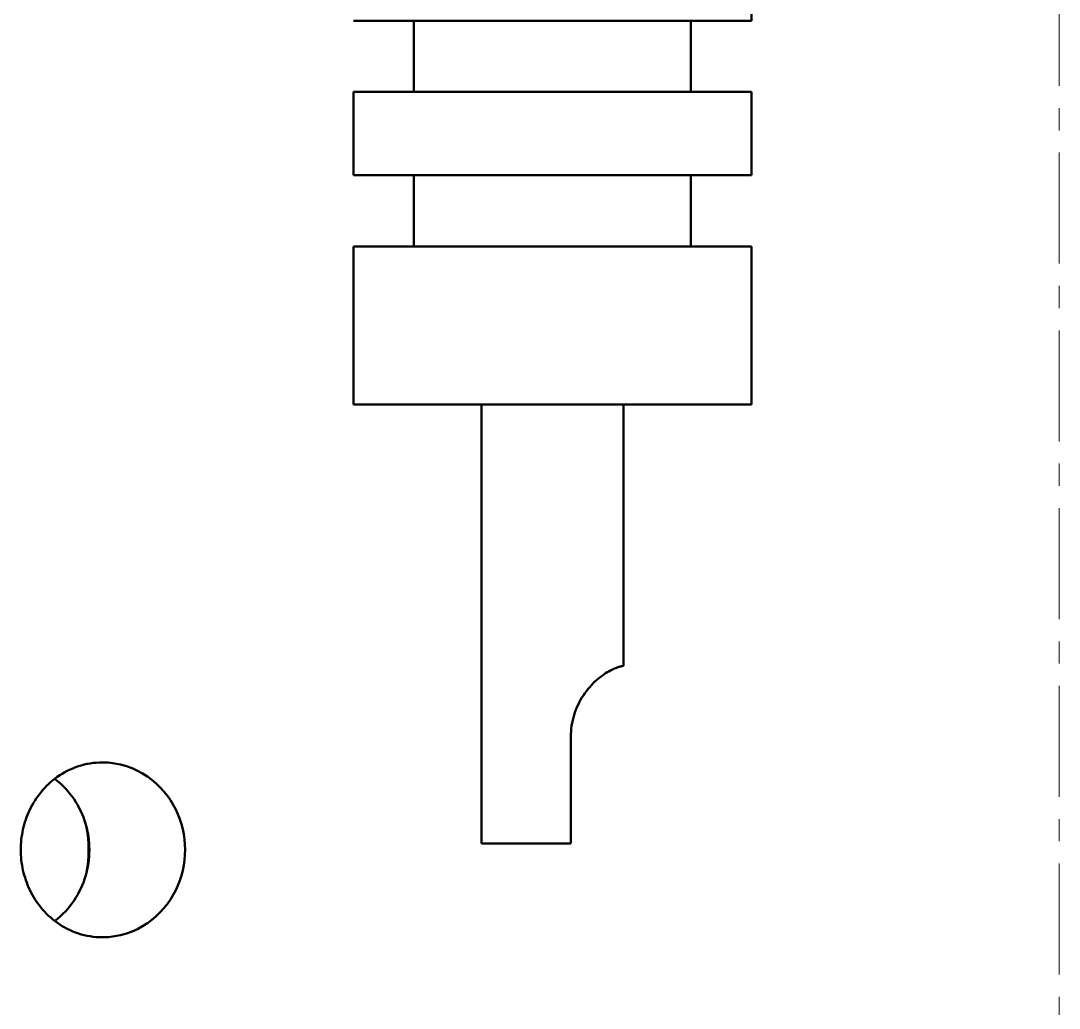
# Model space of a CAD drawing. Header units: millimetres. Extents: x 2 to 418, y 2 to 295.
# Drawn here: x 80.15 to 95, y 199.54 to 213.65 of the extents above; entities that cross this region are included whole.
import ezdxf

# ---------------------------------------------------------------- set-up
doc = ezdxf.new("R2010")
doc.units = ezdxf.units.MM
doc.linetypes.add('CENTER2', pattern=[2.541, 1.587, -0.318, 0.318, -0.318])
doc.layers.add('MITTELLINIE', color=7, linetype='CENTER2', lineweight=18)
doc.layers.add('SICHTKANTE', color=7, linetype='Continuous', lineweight=50)

msp = doc.modelspace()

# ---------------------------------------------------------------- linework, layer by layer
at = {"layer": 'MITTELLINIE'}
msp.add_line((95, 106), (95, 252), dxfattribs=at)
at = {"layer": 'SICHTKANTE'}
for p, q in [((90.598, 213.652), (90.598, 214.846)), ((85.772, 212.636), (85.772, 213.652)), ((89.734, 212.636), (89.734, 213.652)), ((84.908, 211.443), (84.908, 212.636)), ((90.598, 211.443), (90.598, 212.636)), ((85.772, 210.427), (85.772, 211.443)), ((89.734, 210.427), (89.734, 211.443)), ((84.908, 208.166), (84.908, 210.427)), ((90.598, 208.166), (90.598, 210.427)), ((86.737, 201.892), (86.737, 208.166)), ((88.769, 204.432), (88.769, 208.166)), ((88.016, 203.416), (88.016, 201.892))]:
    msp.add_line(p, q, dxfattribs=at)
for points in [[(84.908, 213.652), (84.91, 213.652), (84.917, 213.652), (84.927, 213.652), (84.941, 213.652), (84.96, 213.652), (84.983, 213.652), (85.009, 213.652), (85.04, 213.652), (85.075, 213.652), (85.113, 213.652), (85.155, 213.652), (85.202, 213.652), (85.252, 213.652), (85.305, 213.652), (85.362, 213.652), (85.423, 213.652), (85.487, 213.652), (85.554, 213.652), (85.624, 213.652), (85.698, 213.652), (85.775, 213.652), (85.854, 213.652), (85.936, 213.652), (86.021, 213.652), (86.109, 213.652), (86.198, 213.652), (86.291, 213.652), (86.385, 213.652), (86.481, 213.652), (86.579, 213.652), (86.679, 213.652), (86.78, 213.652), (86.883, 213.652), (86.987, 213.652), (87.092, 213.652), (87.198, 213.652), (87.305, 213.652), (87.413, 213.652), (87.521, 213.652), (87.629, 213.652), (87.738, 213.652), (87.846, 213.652), (87.955, 213.652), (88.063, 213.652), (88.17, 213.652), (88.278, 213.652), (88.384, 213.652), (88.489, 213.652)], [(88.489, 213.652), (88.564, 213.652), (88.638, 213.652), (88.711, 213.652), (88.784, 213.652), (88.856, 213.652), (88.927, 213.652), (88.997, 213.652), (89.067, 213.652), (89.135, 213.652), (89.202, 213.652), (89.268, 213.652), (89.334, 213.652), (89.397, 213.652), (89.46, 213.652), (89.522, 213.652), (89.582, 213.652), (89.64, 213.652), (89.698, 213.652), (89.754, 213.652), (89.808, 213.652), (89.861, 213.652), (89.912, 213.652), (89.962, 213.652), (90.01, 213.652), (90.056, 213.652), (90.101, 213.652), (90.144, 213.652), (90.185, 213.652), (90.224, 213.652), (90.262, 213.652), (90.298, 213.652), (90.331, 213.652), (90.363, 213.652), (90.393, 213.652), (90.421, 213.652), (90.447, 213.652), (90.471, 213.652), (90.493, 213.652), (90.513, 213.652), (90.53, 213.652), (90.546, 213.652), (90.56, 213.652), (90.571, 213.652), (90.581, 213.652), (90.588, 213.652), (90.594, 213.652), (90.597, 213.652), (90.598, 213.652)], [(85.772, 212.636), (85.738, 212.636), (85.705, 212.636), (85.672, 212.636), (85.64, 212.636), (85.609, 212.636), (85.578, 212.636), (85.548, 212.636), (85.518, 212.636), (85.489, 212.636), (85.461, 212.636), (85.433, 212.636), (85.406, 212.636), (85.379, 212.636), (85.353, 212.636), (85.328, 212.636), (85.304, 212.636), (85.28, 212.636), (85.257, 212.636), (85.234, 212.636), (85.213, 212.636), (85.192, 212.636), (85.171, 212.636), (85.152, 212.636), (85.133, 212.636), (85.115, 212.636), (85.098, 212.636), (85.081, 212.636), (85.065, 212.636), (85.05, 212.636), (85.035, 212.636), (85.022, 212.636), (85.009, 212.636), (84.997, 212.636), (84.985, 212.636), (84.975, 212.636), (84.965, 212.636), (84.956, 212.636), (84.948, 212.636), (84.94, 212.636), (84.934, 212.636), (84.928, 212.636), (84.922, 212.636), (84.918, 212.636), (84.915, 212.636), (84.912, 212.636), (84.91, 212.636), (84.909, 212.636), (84.908, 212.636)], [(84.908, 212.636), (84.91, 212.636), (84.917, 212.636), (84.927, 212.636), (84.941, 212.636), (84.96, 212.636), (84.983, 212.636), (85.009, 212.636), (85.04, 212.636), (85.075, 212.636), (85.113, 212.636), (85.155, 212.636), (85.202, 212.636), (85.252, 212.636), (85.305, 212.636), (85.362, 212.636), (85.423, 212.636), (85.487, 212.636), (85.554, 212.636), (85.624, 212.636), (85.698, 212.636), (85.775, 212.636), (85.854, 212.636), (85.936, 212.636), (86.021, 212.636), (86.109, 212.636), (86.198, 212.636), (86.291, 212.636), (86.385, 212.636), (86.481, 212.636), (86.579, 212.636), (86.679, 212.636), (86.78, 212.636), (86.883, 212.636), (86.987, 212.636), (87.092, 212.636), (87.198, 212.636), (87.305, 212.636), (87.413, 212.636), (87.521, 212.636), (87.629, 212.636), (87.738, 212.636), (87.846, 212.636), (87.955, 212.636), (88.063, 212.636), (88.17, 212.636), (88.278, 212.636), (88.384, 212.636), (88.489, 212.636)], [(85.772, 212.636), (85.773, 212.636), (85.778, 212.636), (85.785, 212.636), (85.795, 212.636), (85.808, 212.636), (85.824, 212.636), (85.842, 212.636), (85.864, 212.636), (85.888, 212.636), (85.915, 212.636), (85.944, 212.636), (85.976, 212.636), (86.011, 212.636), (86.048, 212.636), (86.088, 212.636), (86.13, 212.636), (86.175, 212.636), (86.222, 212.636), (86.271, 212.636), (86.322, 212.636), (86.375, 212.636), (86.431, 212.636), (86.488, 212.636), (86.547, 212.636), (86.608, 212.636), (86.67, 212.636), (86.735, 212.636), (86.8, 212.636), (86.867, 212.636), (86.935, 212.636), (87.005, 212.636), (87.075, 212.636), (87.147, 212.636), (87.219, 212.636), (87.293, 212.636), (87.367, 212.636), (87.441, 212.636), (87.516, 212.636), (87.591, 212.636), (87.667, 212.636), (87.742, 212.636), (87.818, 212.636), (87.893, 212.636), (87.969, 212.636), (88.044, 212.636), (88.118, 212.636), (88.192, 212.636), (88.266, 212.636)], [(88.266, 212.636), (88.318, 212.636), (88.369, 212.636), (88.421, 212.636), (88.471, 212.636), (88.521, 212.636), (88.571, 212.636), (88.62, 212.636), (88.668, 212.636), (88.715, 212.636), (88.762, 212.636), (88.808, 212.636), (88.854, 212.636), (88.898, 212.636), (88.942, 212.636), (88.985, 212.636), (89.027, 212.636), (89.067, 212.636), (89.107, 212.636), (89.146, 212.636), (89.184, 212.636), (89.221, 212.636), (89.257, 212.636), (89.291, 212.636), (89.325, 212.636), (89.357, 212.636), (89.388, 212.636), (89.418, 212.636), (89.447, 212.636), (89.474, 212.636), (89.5, 212.636), (89.525, 212.636), (89.549, 212.636), (89.571, 212.636), (89.592, 212.636), (89.611, 212.636), (89.629, 212.636), (89.646, 212.636), (89.661, 212.636), (89.675, 212.636), (89.687, 212.636), (89.698, 212.636), (89.708, 212.636), (89.716, 212.636), (89.722, 212.636), (89.728, 212.636), (89.731, 212.636), (89.734, 212.636), (89.734, 212.636)], [(88.489, 212.636), (88.564, 212.636), (88.638, 212.636), (88.711, 212.636), (88.784, 212.636), (88.856, 212.636), (88.927, 212.636), (88.997, 212.636), (89.067, 212.636), (89.135, 212.636), (89.202, 212.636), (89.268, 212.636), (89.334, 212.636), (89.397, 212.636), (89.46, 212.636), (89.522, 212.636), (89.582, 212.636), (89.64, 212.636), (89.698, 212.636), (89.754, 212.636), (89.808, 212.636), (89.861, 212.636), (89.912, 212.636), (89.962, 212.636), (90.01, 212.636), (90.056, 212.636), (90.101, 212.636), (90.144, 212.636), (90.185, 212.636), (90.224, 212.636), (90.262, 212.636), (90.298, 212.636), (90.331, 212.636), (90.363, 212.636), (90.393, 212.636), (90.421, 212.636), (90.447, 212.636), (90.471, 212.636), (90.493, 212.636), (90.513, 212.636), (90.53, 212.636), (90.546, 212.636), (90.56, 212.636), (90.571, 212.636), (90.581, 212.636), (90.588, 212.636), (90.594, 212.636), (90.597, 212.636), (90.598, 212.636)], [(90.598, 212.636), (90.597, 212.636), (90.596, 212.636), (90.594, 212.636), (90.592, 212.636), (90.588, 212.636), (90.584, 212.636), (90.579, 212.636), (90.573, 212.636), (90.566, 212.636), (90.558, 212.636), (90.55, 212.636), (90.541, 212.636), (90.531, 212.636), (90.521, 212.636), (90.509, 212.636), (90.497, 212.636), (90.484, 212.636), (90.471, 212.636), (90.456, 212.636), (90.441, 212.636), (90.425, 212.636), (90.409, 212.636), (90.391, 212.636), (90.373, 212.636), (90.354, 212.636), (90.335, 212.636), (90.314, 212.636), (90.293, 212.636), (90.272, 212.636), (90.249, 212.636), (90.226, 212.636), (90.202, 212.636), (90.178, 212.636), (90.153, 212.636), (90.127, 212.636), (90.101, 212.636), (90.073, 212.636), (90.046, 212.636), (90.017, 212.636), (89.988, 212.636), (89.959, 212.636), (89.928, 212.636), (89.897, 212.636), (89.866, 212.636), (89.834, 212.636), (89.801, 212.636), (89.768, 212.636), (89.734, 212.636)], [(84.908, 211.443), (84.91, 211.443), (84.917, 211.443), (84.927, 211.443), (84.941, 211.443), (84.96, 211.443), (84.983, 211.443), (85.009, 211.443), (85.04, 211.443), (85.075, 211.443), (85.113, 211.443), (85.155, 211.443), (85.202, 211.443), (85.252, 211.443), (85.305, 211.443), (85.362, 211.443), (85.423, 211.443), (85.487, 211.443), (85.554, 211.443), (85.624, 211.443), (85.698, 211.443), (85.775, 211.443), (85.854, 211.443), (85.936, 211.443), (86.021, 211.443), (86.109, 211.443), (86.198, 211.443), (86.291, 211.443), (86.385, 211.443), (86.481, 211.443), (86.579, 211.443), (86.679, 211.443), (86.78, 211.443), (86.883, 211.443), (86.987, 211.443), (87.092, 211.443), (87.198, 211.443), (87.305, 211.443), (87.413, 211.443), (87.521, 211.443), (87.629, 211.443), (87.738, 211.443), (87.846, 211.443), (87.955, 211.443), (88.063, 211.443), (88.17, 211.443), (88.278, 211.443), (88.384, 211.443), (88.489, 211.443)], [(88.489, 211.443), (88.564, 211.443), (88.638, 211.443), (88.711, 211.443), (88.784, 211.443), (88.856, 211.443), (88.927, 211.443), (88.997, 211.443), (89.067, 211.443), (89.135, 211.443), (89.202, 211.443), (89.268, 211.443), (89.334, 211.443), (89.397, 211.443), (89.46, 211.443), (89.522, 211.443), (89.582, 211.443), (89.64, 211.443), (89.698, 211.443), (89.754, 211.443), (89.808, 211.443), (89.861, 211.443), (89.912, 211.443), (89.962, 211.443), (90.01, 211.443), (90.056, 211.443), (90.101, 211.443), (90.144, 211.443), (90.185, 211.443), (90.224, 211.443), (90.262, 211.443), (90.298, 211.443), (90.331, 211.443), (90.363, 211.443), (90.393, 211.443), (90.421, 211.443), (90.447, 211.443), (90.471, 211.443), (90.493, 211.443), (90.513, 211.443), (90.53, 211.443), (90.546, 211.443), (90.56, 211.443), (90.571, 211.443), (90.581, 211.443), (90.588, 211.443), (90.594, 211.443), (90.597, 211.443), (90.598, 211.443)], [(85.772, 210.427), (85.738, 210.427), (85.705, 210.427), (85.672, 210.427), (85.64, 210.427), (85.609, 210.427), (85.578, 210.427), (85.548, 210.427), (85.518, 210.427), (85.489, 210.427), (85.461, 210.427), (85.433, 210.427), (85.406, 210.427), (85.379, 210.427), (85.353, 210.427), (85.328, 210.427), (85.304, 210.427), (85.28, 210.427), (85.257, 210.427), (85.234, 210.427), (85.213, 210.427), (85.192, 210.427), (85.171, 210.427), (85.152, 210.427), (85.133, 210.427), (85.115, 210.427), (85.098, 210.427), (85.081, 210.427), (85.065, 210.427), (85.05, 210.427), (85.035, 210.427), (85.022, 210.427), (85.009, 210.427), (84.997, 210.427), (84.985, 210.427), (84.975, 210.427), (84.965, 210.427), (84.956, 210.427), (84.948, 210.427), (84.94, 210.427), (84.934, 210.427), (84.928, 210.427), (84.922, 210.427), (84.918, 210.427), (84.915, 210.427), (84.912, 210.427), (84.91, 210.427), (84.909, 210.427), (84.908, 210.427)], [(84.908, 210.427), (84.91, 210.427), (84.917, 210.427), (84.927, 210.427), (84.941, 210.427), (84.96, 210.427), (84.983, 210.427), (85.009, 210.427), (85.04, 210.427), (85.075, 210.427), (85.113, 210.427), (85.155, 210.427), (85.202, 210.427), (85.252, 210.427), (85.305, 210.427), (85.362, 210.427), (85.423, 210.427), (85.487, 210.427), (85.554, 210.427), (85.624, 210.427), (85.698, 210.427), (85.775, 210.427), (85.854, 210.427), (85.936, 210.427), (86.021, 210.427), (86.109, 210.427), (86.198, 210.427), (86.291, 210.427), (86.385, 210.427), (86.481, 210.427), (86.579, 210.427), (86.679, 210.427), (86.78, 210.427), (86.883, 210.427), (86.987, 210.427), (87.092, 210.427), (87.198, 210.427), (87.305, 210.427), (87.413, 210.427), (87.521, 210.427), (87.629, 210.427), (87.738, 210.427), (87.846, 210.427), (87.955, 210.427), (88.063, 210.427), (88.17, 210.427), (88.278, 210.427), (88.384, 210.427), (88.489, 210.427)], [(85.772, 210.427), (85.773, 210.427), (85.778, 210.427), (85.785, 210.427), (85.795, 210.427), (85.808, 210.427), (85.824, 210.427), (85.842, 210.427), (85.864, 210.427), (85.888, 210.427), (85.915, 210.427), (85.944, 210.427), (85.976, 210.427), (86.011, 210.427), (86.048, 210.427), (86.088, 210.427), (86.13, 210.427), (86.175, 210.427), (86.222, 210.427), (86.271, 210.427), (86.322, 210.427), (86.375, 210.427), (86.431, 210.427), (86.488, 210.427), (86.547, 210.427), (86.608, 210.427), (86.67, 210.427), (86.735, 210.427), (86.8, 210.427), (86.867, 210.427), (86.935, 210.427), (87.005, 210.427), (87.075, 210.427), (87.147, 210.427), (87.219, 210.427), (87.293, 210.427), (87.367, 210.427), (87.441, 210.427), (87.516, 210.427), (87.591, 210.427), (87.667, 210.427), (87.742, 210.427), (87.818, 210.427), (87.893, 210.427), (87.969, 210.427), (88.044, 210.427), (88.118, 210.427), (88.192, 210.427), (88.266, 210.427)], [(88.266, 210.427), (88.318, 210.427), (88.369, 210.427), (88.421, 210.427), (88.471, 210.427), (88.521, 210.427), (88.571, 210.427), (88.62, 210.427), (88.668, 210.427), (88.715, 210.427), (88.762, 210.427), (88.808, 210.427), (88.854, 210.427), (88.898, 210.427), (88.942, 210.427), (88.985, 210.427), (89.027, 210.427), (89.067, 210.427), (89.107, 210.427), (89.146, 210.427), (89.184, 210.427), (89.221, 210.427), (89.257, 210.427), (89.291, 210.427), (89.325, 210.427), (89.357, 210.427), (89.388, 210.427), (89.418, 210.427), (89.447, 210.427), (89.474, 210.427), (89.5, 210.427), (89.525, 210.427), (89.549, 210.427), (89.571, 210.427), (89.592, 210.427), (89.611, 210.427), (89.629, 210.427), (89.646, 210.427), (89.661, 210.427), (89.675, 210.427), (89.687, 210.427), (89.698, 210.427), (89.708, 210.427), (89.716, 210.427), (89.722, 210.427), (89.728, 210.427), (89.731, 210.427), (89.734, 210.427), (89.734, 210.427)], [(88.489, 210.427), (88.564, 210.427), (88.638, 210.427), (88.711, 210.427), (88.784, 210.427), (88.856, 210.427), (88.927, 210.427), (88.997, 210.427), (89.067, 210.427), (89.135, 210.427), (89.202, 210.427), (89.268, 210.427), (89.334, 210.427), (89.397, 210.427), (89.46, 210.427), (89.522, 210.427), (89.582, 210.427), (89.64, 210.427), (89.698, 210.427), (89.754, 210.427), (89.808, 210.427), (89.861, 210.427), (89.912, 210.427), (89.962, 210.427), (90.01, 210.427), (90.056, 210.427), (90.101, 210.427), (90.144, 210.427), (90.185, 210.427), (90.224, 210.427), (90.262, 210.427), (90.298, 210.427), (90.331, 210.427), (90.363, 210.427), (90.393, 210.427), (90.421, 210.427), (90.447, 210.427), (90.471, 210.427), (90.493, 210.427), (90.513, 210.427), (90.53, 210.427), (90.546, 210.427), (90.56, 210.427), (90.571, 210.427), (90.581, 210.427), (90.588, 210.427), (90.594, 210.427), (90.597, 210.427), (90.598, 210.427)], [(90.598, 210.427), (90.597, 210.427), (90.596, 210.427), (90.594, 210.427), (90.592, 210.427), (90.588, 210.427), (90.584, 210.427), (90.579, 210.427), (90.573, 210.427), (90.566, 210.427), (90.558, 210.427), (90.55, 210.427), (90.541, 210.427), (90.531, 210.427), (90.521, 210.427), (90.509, 210.427), (90.497, 210.427), (90.484, 210.427), (90.471, 210.427), (90.456, 210.427), (90.441, 210.427), (90.425, 210.427), (90.409, 210.427), (90.391, 210.427), (90.373, 210.427), (90.354, 210.427), (90.335, 210.427), (90.314, 210.427), (90.293, 210.427), (90.272, 210.427), (90.249, 210.427), (90.226, 210.427), (90.202, 210.427), (90.178, 210.427), (90.153, 210.427), (90.127, 210.427), (90.101, 210.427), (90.073, 210.427), (90.046, 210.427), (90.017, 210.427), (89.988, 210.427), (89.959, 210.427), (89.928, 210.427), (89.897, 210.427), (89.866, 210.427), (89.834, 210.427), (89.801, 210.427), (89.768, 210.427), (89.734, 210.427)], [(84.908, 208.166), (84.91, 208.166), (84.917, 208.166), (84.927, 208.166), (84.941, 208.166), (84.96, 208.166), (84.983, 208.166), (85.009, 208.166), (85.04, 208.166), (85.075, 208.166), (85.113, 208.166), (85.155, 208.166), (85.202, 208.166), (85.252, 208.166), (85.305, 208.166), (85.362, 208.166), (85.423, 208.166), (85.487, 208.166), (85.554, 208.166), (85.624, 208.166), (85.698, 208.166), (85.775, 208.166), (85.854, 208.166), (85.936, 208.166), (86.021, 208.166), (86.109, 208.166), (86.198, 208.166), (86.291, 208.166), (86.385, 208.166), (86.481, 208.166), (86.579, 208.166), (86.679, 208.166), (86.78, 208.166), (86.883, 208.166), (86.987, 208.166), (87.092, 208.166), (87.198, 208.166), (87.305, 208.166), (87.413, 208.166), (87.521, 208.166), (87.629, 208.166), (87.738, 208.166), (87.846, 208.166), (87.955, 208.166), (88.063, 208.166), (88.17, 208.166), (88.278, 208.166), (88.384, 208.166), (88.489, 208.166)], [(88.489, 208.166), (88.564, 208.166), (88.638, 208.166), (88.711, 208.166), (88.784, 208.166), (88.856, 208.166), (88.927, 208.166), (88.997, 208.166), (89.067, 208.166), (89.135, 208.166), (89.202, 208.166), (89.268, 208.166), (89.334, 208.166), (89.397, 208.166), (89.46, 208.166), (89.522, 208.166), (89.582, 208.166), (89.64, 208.166), (89.698, 208.166), (89.754, 208.166), (89.808, 208.166), (89.861, 208.166), (89.912, 208.166), (89.962, 208.166), (90.01, 208.166), (90.056, 208.166), (90.101, 208.166), (90.144, 208.166), (90.185, 208.166), (90.224, 208.166), (90.262, 208.166), (90.298, 208.166), (90.331, 208.166), (90.363, 208.166), (90.393, 208.166), (90.421, 208.166), (90.447, 208.166), (90.471, 208.166), (90.493, 208.166), (90.513, 208.166), (90.53, 208.166), (90.546, 208.166), (90.56, 208.166), (90.571, 208.166), (90.581, 208.166), (90.588, 208.166), (90.594, 208.166), (90.597, 208.166), (90.598, 208.166)], [(88.769, 204.432), (88.768, 204.431), (88.766, 204.431), (88.762, 204.43), (88.757, 204.428), (88.75, 204.427), (88.741, 204.425), (88.732, 204.422), (88.72, 204.419), (88.708, 204.415), (88.693, 204.411), (88.678, 204.405), (88.661, 204.399), (88.643, 204.392), (88.624, 204.384), (88.603, 204.374), (88.582, 204.363), (88.56, 204.352), (88.537, 204.338), (88.513, 204.324), (88.488, 204.308), (88.463, 204.29), (88.438, 204.271), (88.413, 204.251), (88.387, 204.229), (88.362, 204.206), (88.337, 204.181), (88.312, 204.155), (88.287, 204.128), (88.264, 204.1), (88.24, 204.071), (88.218, 204.041), (88.196, 204.009), (88.175, 203.977), (88.156, 203.943), (88.137, 203.909), (88.12, 203.874), (88.104, 203.839), (88.089, 203.803), (88.076, 203.766), (88.063, 203.728), (88.053, 203.691), (88.043, 203.652), (88.035, 203.614), (88.028, 203.575), (88.023, 203.535), (88.019, 203.496), (88.017, 203.456), (88.016, 203.416)], [(80.151, 201.8), (80.152, 201.836), (80.153, 201.873), (80.156, 201.909), (80.159, 201.946), (80.164, 201.982), (80.169, 202.018), (80.176, 202.054), (80.183, 202.09), (80.191, 202.126), (80.201, 202.162), (80.211, 202.197), (80.223, 202.232), (80.235, 202.267), (80.249, 202.302), (80.264, 202.336), (80.279, 202.37), (80.296, 202.404), (80.313, 202.437), (80.332, 202.47), (80.352, 202.502), (80.373, 202.534), (80.395, 202.565), (80.418, 202.596), (80.442, 202.627), (80.467, 202.656), (80.493, 202.685), (80.52, 202.713), (80.549, 202.741), (80.578, 202.768), (80.609, 202.794), (80.641, 202.819), (80.674, 202.843), (80.708, 202.866), (80.743, 202.889), (80.78, 202.91), (80.817, 202.929), (80.856, 202.948), (80.895, 202.965), (80.935, 202.981), (80.975, 202.995), (81.017, 203.008), (81.059, 203.019), (81.101, 203.028), (81.144, 203.036), (81.188, 203.042), (81.231, 203.046), (81.275, 203.049), (81.319, 203.05)], [(81.319, 203.05), (81.406, 203.047), (81.493, 203.036), (81.578, 203.019), (81.661, 202.996), (81.742, 202.967), (81.819, 202.932), (81.892, 202.892), (81.961, 202.848), (82.027, 202.8), (82.088, 202.748), (82.145, 202.692), (82.198, 202.633), (82.247, 202.572), (82.291, 202.509), (82.331, 202.444), (82.367, 202.377), (82.398, 202.309), (82.425, 202.239), (82.448, 202.169), (82.467, 202.096), (82.481, 202.024), (82.492, 201.95), (82.498, 201.876), (82.5, 201.801), (82.498, 201.727), (82.492, 201.653), (82.482, 201.579), (82.467, 201.506), (82.448, 201.433), (82.425, 201.362), (82.398, 201.292), (82.367, 201.224), (82.332, 201.157), (82.292, 201.092), (82.248, 201.029), (82.199, 200.968), (82.146, 200.909), (82.089, 200.853), (82.027, 200.801), (81.962, 200.752), (81.892, 200.708), (81.819, 200.668), (81.742, 200.633), (81.662, 200.604), (81.578, 200.581), (81.493, 200.564), (81.406, 200.553), (81.319, 200.55)], [(80.637, 202.816), (80.678, 202.784), (80.717, 202.75), (80.754, 202.715), (80.789, 202.679), (80.823, 202.641), (80.855, 202.603), (80.885, 202.563), (80.913, 202.523), (80.94, 202.482), (80.965, 202.44), (80.988, 202.397), (81.009, 202.354), (81.028, 202.31), (81.046, 202.266), (81.062, 202.221), (81.077, 202.176), (81.09, 202.13), (81.101, 202.084), (81.11, 202.037), (81.118, 201.99), (81.124, 201.943), (81.128, 201.896), (81.131, 201.848), (81.132, 201.801), (81.131, 201.753), (81.128, 201.706), (81.124, 201.658), (81.118, 201.611), (81.11, 201.564), (81.101, 201.517), (81.09, 201.471), (81.077, 201.425), (81.063, 201.379), (81.046, 201.334), (81.029, 201.29), (81.009, 201.246), (80.988, 201.203), (80.965, 201.161), (80.94, 201.119), (80.914, 201.077), (80.885, 201.037), (80.855, 200.997), (80.823, 200.959), (80.79, 200.921), (80.754, 200.885), (80.717, 200.85), (80.678, 200.816), (80.637, 200.784)], [(81.089, 202.132), (81.091, 202.125), (81.092, 202.118), (81.093, 202.111), (81.095, 202.104), (81.096, 202.098), (81.097, 202.091), (81.098, 202.084), (81.099, 202.077), (81.1, 202.07), (81.102, 202.063), (81.103, 202.056), (81.104, 202.049), (81.105, 202.043), (81.106, 202.036), (81.107, 202.029), (81.108, 202.022), (81.109, 202.015), (81.109, 202.008), (81.11, 202.001), (81.111, 201.994), (81.112, 201.987), (81.113, 201.98), (81.113, 201.973), (81.114, 201.966), (81.115, 201.96), (81.115, 201.953), (81.116, 201.946), (81.117, 201.939), (81.117, 201.932), (81.118, 201.925), (81.118, 201.918), (81.119, 201.911), (81.119, 201.904), (81.12, 201.897), (81.12, 201.89), (81.12, 201.883), (81.121, 201.876), (81.121, 201.869), (81.121, 201.862), (81.121, 201.856), (81.122, 201.849), (81.122, 201.842), (81.122, 201.835), (81.122, 201.828), (81.122, 201.821), (81.122, 201.814), (81.122, 201.807), (81.122, 201.8)], [(81.319, 200.55), (81.275, 200.551), (81.231, 200.554), (81.188, 200.558), (81.144, 200.564), (81.101, 200.572), (81.059, 200.581), (81.017, 200.592), (80.975, 200.605), (80.935, 200.619), (80.895, 200.635), (80.856, 200.652), (80.817, 200.67), (80.78, 200.69), (80.744, 200.711), (80.709, 200.733), (80.675, 200.756), (80.642, 200.781), (80.61, 200.806), (80.579, 200.831), (80.55, 200.858), (80.521, 200.886), (80.494, 200.914), (80.468, 200.943), (80.443, 200.972), (80.418, 201.003), (80.395, 201.034), (80.373, 201.065), (80.353, 201.097), (80.333, 201.129), (80.314, 201.162), (80.296, 201.196), (80.279, 201.229), (80.264, 201.263), (80.249, 201.298), (80.236, 201.332), (80.223, 201.367), (80.212, 201.403), (80.201, 201.438), (80.192, 201.474), (80.183, 201.509), (80.176, 201.545), (80.169, 201.582), (80.164, 201.618), (80.159, 201.654), (80.156, 201.691), (80.153, 201.727), (80.152, 201.763), (80.151, 201.8)], [(81.122, 201.8), (81.122, 201.793), (81.122, 201.786), (81.122, 201.779), (81.122, 201.772), (81.122, 201.765), (81.122, 201.758), (81.122, 201.751), (81.121, 201.744), (81.121, 201.738), (81.121, 201.731), (81.121, 201.724), (81.12, 201.717), (81.12, 201.71), (81.12, 201.703), (81.119, 201.696), (81.119, 201.689), (81.118, 201.682), (81.118, 201.675), (81.117, 201.668), (81.117, 201.661), (81.116, 201.654), (81.115, 201.647), (81.115, 201.64), (81.114, 201.634), (81.113, 201.627), (81.113, 201.62), (81.112, 201.613), (81.111, 201.606), (81.11, 201.599), (81.109, 201.592), (81.109, 201.585), (81.108, 201.578), (81.107, 201.571), (81.106, 201.564), (81.105, 201.557), (81.104, 201.551), (81.103, 201.544), (81.102, 201.537), (81.1, 201.53), (81.099, 201.523), (81.098, 201.516), (81.097, 201.509), (81.096, 201.502), (81.095, 201.496), (81.093, 201.489), (81.092, 201.482), (81.091, 201.475), (81.089, 201.468)], [(86.737, 201.892), (86.738, 201.892), (86.74, 201.892), (86.744, 201.892), (86.749, 201.892), (86.756, 201.892), (86.764, 201.892), (86.773, 201.892), (86.784, 201.892), (86.796, 201.892), (86.81, 201.892), (86.825, 201.892), (86.842, 201.892), (86.86, 201.892), (86.879, 201.892), (86.899, 201.892), (86.921, 201.892), (86.944, 201.892), (86.968, 201.892), (86.993, 201.892), (87.019, 201.892), (87.046, 201.892), (87.075, 201.892), (87.104, 201.892), (87.135, 201.892), (87.166, 201.892), (87.198, 201.892), (87.231, 201.892), (87.264, 201.892), (87.299, 201.892), (87.334, 201.892), (87.369, 201.892), (87.406, 201.892), (87.442, 201.892), (87.479, 201.892), (87.517, 201.892), (87.555, 201.892), (87.593, 201.892), (87.631, 201.892), (87.67, 201.892), (87.709, 201.892), (87.748, 201.892), (87.786, 201.892), (87.825, 201.892), (87.864, 201.892), (87.902, 201.892), (87.94, 201.892), (87.978, 201.892), (88.016, 201.892)]]:
    msp.add_lwpolyline(points, dxfattribs=at)

doc.saveas('drawing.dxf')
